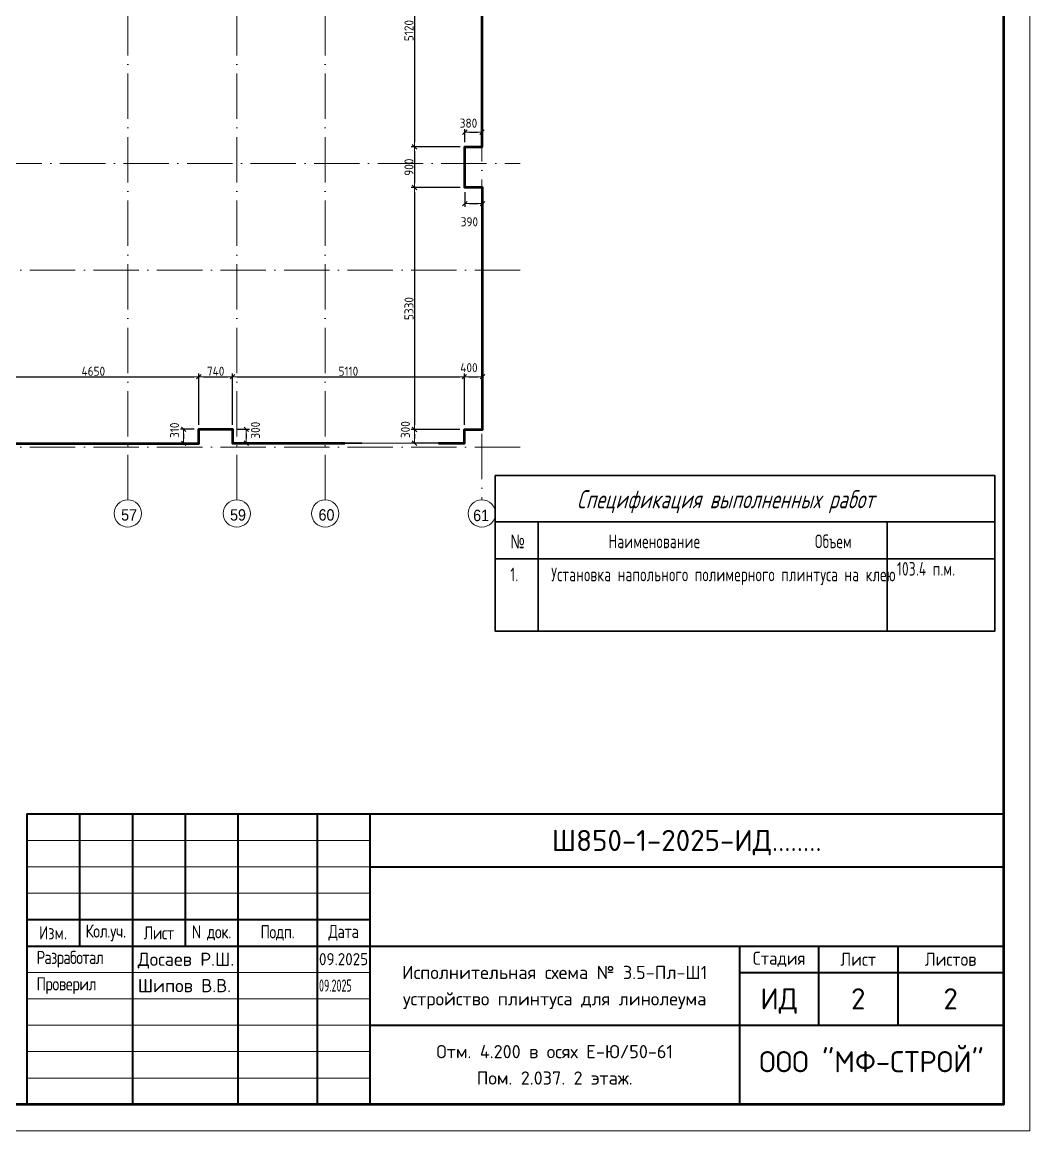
# Model space of a CAD drawing. Header units: millimetres. Extents: x 5993 to 95364, y 94667 to 143522.
# Drawn here: x 73162 to 95364, y 94667 to 119095 of the extents above; entities that cross this region are included whole.
import ezdxf
from ezdxf.enums import TextEntityAlignment as Align

# ---------------------------------------------------------------- set-up
doc = ezdxf.new("R2010")
doc.units = ezdxf.units.MM
doc.linetypes.add('50_200_ШТРИХ_1Т_ш5_п1_п1_', pattern=[1400, 1000, -200, 0, -200])
for name, color, linetype, lineweight, true_color in [('Оси-1', 7, 'Continuous', 20, 0xaaaaaa), ('Оси-2', 7, 'Continuous', 9, 0xaaaaaa), ('Оси-3', 7, '50_200_ШТРИХ_1Т_ш5_п1_п1_', 9, 0xaaaaaa)]:
    doc.layers.add(name, color=color, linetype=linetype, lineweight=lineweight, true_color=true_color)
doc.layers.add('Основные линии', color=7, linetype='Continuous', lineweight=30)
doc.layers.add('Размеры', color=7, linetype='Continuous', lineweight=15)
doc.layers.add('Условные обозначения', color=90, linetype='Continuous')
doc.styles.add('Arial', font='arial.ttf', dxfattribs={"width": 0.9, "height": 500})
doc.styles.get("Standard").update_dxf_attribs({"font": 'arial.ttf'})
doc.styles.add('СПДС', font='isocpeur.ttf', dxfattribs={"width": 0.9})
doc.dimstyles.new('Размера А3', dxfattribs={"dimtxt": 200, "dimasz": 100, "dimexe": 70, "dimexo": 100, "dimgap": 20, "dimtad": 1, "dimdec": 0, "dimrnd": 10, "dimzin": 0, "dimdsep": 46, "dimtxsty": 'СПДС', "dimblk": 'ARROWHEAD_6', "dimcen": 1, "dimclrd": 256, "dimclre": 256, "dimclrt": 256, "dimazin": 0, "dimtfac": 1, "dimtdec": 0, "dimtmove": 2, "dimatfit": 3, "dimfxl": 1, "dimtolj": 1, "dimtzin": 0, "dimarcsym": 0})

# ---------------------------------------------------------------- blocks, each defined once
blk = doc.blocks.new('Ось сетки - Круг_Ø6_00__ISO-2_5_0_9K_-17386508-АИ_План этажа Радиаторы_2')
at = {"layer": 'Оси-1'}
blk.add_circle((0, 0), 3, dxfattribs=at)
blk = doc.blocks.new('ARROWHEAD_6')
at = {"color": 0, "linetype": 'Continuous'}
for p, q in [((0, 0), (-1, 0)), ((-0.5, -0.5), (0.5, 0.5))]:
    blk.add_line(p, q, dxfattribs=at)
blk = doc.blocks.new('*D4169')
at = {"layer": 'Defpoints', "color": 0, "lineweight": -2, "transparency": 16777216}
for p in [(82905, 121470), (81805, 116350), (82915, 116350)]:
    blk.add_point(p, dxfattribs=at)
at = {"layer": 'Размеры', "lineweight": -2, "transparency": 16777216}
for p, q in [((82805, 121470), (81735, 121470)), ((81805, 121370), (81805, 116450)), ((82815, 116350), (81735, 116350))]:
    blk.add_line(p, q, dxfattribs=at)
at = {"layer": 'Размеры', "lineweight": -2, "transparency": 16777216, "xscale": 100, "yscale": 100, "zscale": 100}
for p, rotation in [((81805, 121470), 90), ((81805, 116350), 270)]:
    blk.add_blockref('ARROWHEAD_6', p, dxfattribs=dict(at, rotation=rotation))
at = {"layer": 'Размеры', "transparency": 16777216, "insert": (81685, 118910), "char_height": 200, "attachment_point": 5, "rotation": 90, "style": 'СПДС'}
blk.add_mtext('\\A1;5120', dxfattribs=at)
blk = doc.blocks.new('*D4170')
at = {"layer": 'Defpoints', "color": 0, "lineweight": -2, "transparency": 16777216}
for p in [(82915, 116350), (81805, 115450), (82915, 115450)]:
    blk.add_point(p, dxfattribs=at)
at = {"layer": 'Размеры', "lineweight": -2, "transparency": 16777216}
for p, q in [((82815, 116350), (81735, 116350)), ((81805, 116250), (81805, 115550)), ((82815, 115450), (81735, 115450))]:
    blk.add_line(p, q, dxfattribs=at)
at = {"layer": 'Размеры', "lineweight": -2, "transparency": 16777216, "xscale": 100, "yscale": 100, "zscale": 100}
for p, rotation in [((81805, 116350), 90), ((81805, 115450), 270)]:
    blk.add_blockref('ARROWHEAD_6', p, dxfattribs=dict(at, rotation=rotation))
at = {"layer": 'Размеры', "transparency": 16777216, "insert": (81685, 115900), "char_height": 200, "attachment_point": 5, "rotation": 90, "style": 'СПДС'}
blk.add_mtext('\\A1;900', dxfattribs=at)
blk = doc.blocks.new('*D4171')
at = {"layer": 'Defpoints', "color": 0, "lineweight": -2, "transparency": 16777216}
for p in [(82915, 115450), (81805, 110120), (82905, 110120)]:
    blk.add_point(p, dxfattribs=at)
at = {"layer": 'Размеры', "lineweight": -2, "transparency": 16777216}
for p, q in [((82815, 115450), (81735, 115450)), ((81805, 115350), (81805, 110220)), ((82805, 110120), (81735, 110120))]:
    blk.add_line(p, q, dxfattribs=at)
at = {"layer": 'Размеры', "lineweight": -2, "transparency": 16777216, "xscale": 100, "yscale": 100, "zscale": 100}
for p, rotation in [((81805, 115450), 90), ((81805, 110120), 270)]:
    blk.add_blockref('ARROWHEAD_6', p, dxfattribs=dict(at, rotation=rotation))
at = {"layer": 'Размеры', "transparency": 16777216, "insert": (81685, 112785), "char_height": 200, "attachment_point": 5, "rotation": 90, "style": 'СПДС'}
blk.add_mtext('\\A1;5330', dxfattribs=at)
blk = doc.blocks.new('*D4177')
at = {"layer": 'Defpoints', "color": 0, "lineweight": -2, "transparency": 16777216}
for p in [(77055, 111283), (72405, 110130), (77055, 110130)]:
    blk.add_point(p, dxfattribs=at)
at = {"layer": 'Размеры', "lineweight": -2, "transparency": 16777216}
for p, q in [((72405, 110230), (72405, 111353)), ((72505, 111283), (76955, 111283)), ((77055, 110230), (77055, 111353))]:
    blk.add_line(p, q, dxfattribs=at)
at = {"layer": 'Размеры', "lineweight": -2, "transparency": 16777216, "xscale": 100, "yscale": 100, "zscale": 100, "rotation": 180}
blk.add_blockref('ARROWHEAD_6', (72405, 111283), dxfattribs=at)
at = {"layer": 'Размеры', "lineweight": -2, "transparency": 16777216, "xscale": 100, "yscale": 100, "zscale": 100}
blk.add_blockref('ARROWHEAD_6', (77055, 111283), dxfattribs=at)
at = {"layer": 'Размеры', "transparency": 16777216, "insert": (74730, 111403), "char_height": 200, "attachment_point": 5, "style": 'СПДС'}
blk.add_mtext('\\A1;4650', dxfattribs=at)
blk = doc.blocks.new('*D4178')
at = {"layer": 'Defpoints', "color": 0, "lineweight": -2, "transparency": 16777216}
for p in [(77795, 111283), (77055, 110125), (77795, 110125)]:
    blk.add_point(p, dxfattribs=at)
at = {"layer": 'Размеры', "lineweight": -2, "transparency": 16777216}
for p, q in [((77055, 110225), (77055, 111353)), ((77155, 111283), (77695, 111283)), ((77795, 110225), (77795, 111353))]:
    blk.add_line(p, q, dxfattribs=at)
at = {"layer": 'Размеры', "lineweight": -2, "transparency": 16777216, "xscale": 100, "yscale": 100, "zscale": 100, "rotation": 180}
blk.add_blockref('ARROWHEAD_6', (77055, 111283), dxfattribs=at)
at = {"layer": 'Размеры', "lineweight": -2, "transparency": 16777216, "xscale": 100, "yscale": 100, "zscale": 100}
blk.add_blockref('ARROWHEAD_6', (77795, 111283), dxfattribs=at)
at = {"layer": 'Размеры', "transparency": 16777216, "insert": (77425, 111403), "char_height": 200, "attachment_point": 5, "style": 'СПДС'}
blk.add_mtext('\\A1;740', dxfattribs=at)
blk = doc.blocks.new('*D4179')
at = {"layer": 'Defpoints', "color": 0, "lineweight": -2, "transparency": 16777216}
for p in [(82905, 111283), (77795, 110125), (82905, 110120)]:
    blk.add_point(p, dxfattribs=at)
at = {"layer": 'Размеры', "lineweight": -2, "transparency": 16777216}
for p, q in [((77795, 110225), (77795, 111353)), ((77895, 111283), (82805, 111283)), ((82905, 110220), (82905, 111353))]:
    blk.add_line(p, q, dxfattribs=at)
at = {"layer": 'Размеры', "lineweight": -2, "transparency": 16777216, "xscale": 100, "yscale": 100, "zscale": 100, "rotation": 180}
blk.add_blockref('ARROWHEAD_6', (77795, 111283), dxfattribs=at)
at = {"layer": 'Размеры', "lineweight": -2, "transparency": 16777216, "xscale": 100, "yscale": 100, "zscale": 100}
blk.add_blockref('ARROWHEAD_6', (82905, 111283), dxfattribs=at)
at = {"layer": 'Размеры', "transparency": 16777216, "insert": (80350, 111403), "char_height": 200, "attachment_point": 5, "style": 'СПДС'}
blk.add_mtext('\\A1;5110', dxfattribs=at)
blk = doc.blocks.new('*D4197')
at = {"layer": 'Defpoints', "color": 0, "lineweight": -2, "transparency": 16777216}
for p in [(83295, 116670), (82915, 116350), (83295, 116350)]:
    blk.add_point(p, dxfattribs=at)
at = {"layer": 'Размеры', "lineweight": -2, "transparency": 16777216}
for p, q in [((82915, 116450), (82915, 116740)), ((83015, 116670), (83195, 116670)), ((83295, 116450), (83295, 116740))]:
    blk.add_line(p, q, dxfattribs=at)
at = {"layer": 'Размеры', "lineweight": -2, "transparency": 16777216, "xscale": 100, "yscale": 100, "zscale": 100, "rotation": 180}
blk.add_blockref('ARROWHEAD_6', (82915, 116670), dxfattribs=at)
at = {"layer": 'Размеры', "lineweight": -2, "transparency": 16777216, "xscale": 100, "yscale": 100, "zscale": 100}
blk.add_blockref('ARROWHEAD_6', (83295, 116670), dxfattribs=at)
at = {"layer": 'Размеры', "lineweight": -2, "transparency": 16777216, "insert": (82996, 116870), "char_height": 200, "attachment_point": 5, "style": 'СПДС'}
blk.add_mtext('\\A1;380', dxfattribs=at)
blk = doc.blocks.new('*D4198')
at = {"layer": 'Defpoints', "color": 0, "lineweight": -2, "transparency": 16777216}
for p in [(82915, 115450), (83305, 115450), (83305, 115096)]:
    blk.add_point(p, dxfattribs=at)
at = {"layer": 'Размеры', "lineweight": -2, "transparency": 16777216}
for p, q in [((82915, 115350), (82915, 115026)), ((83305, 115350), (83305, 115026)), ((83015, 115096), (83205, 115096))]:
    blk.add_line(p, q, dxfattribs=at)
at = {"layer": 'Размеры', "lineweight": -2, "transparency": 16777216, "xscale": 100, "yscale": 100, "zscale": 100, "rotation": 180}
blk.add_blockref('ARROWHEAD_6', (82915, 115096), dxfattribs=at)
at = {"layer": 'Размеры', "lineweight": -2, "transparency": 16777216, "xscale": 100, "yscale": 100, "zscale": 100}
blk.add_blockref('ARROWHEAD_6', (83305, 115096), dxfattribs=at)
at = {"layer": 'Размеры', "lineweight": -2, "transparency": 16777216, "insert": (83016, 114696), "char_height": 200, "attachment_point": 5, "style": 'СПДС'}
blk.add_mtext('\\A1;390', dxfattribs=at)
blk = doc.blocks.new('*D4199')
at = {"layer": 'Defpoints', "color": 0, "lineweight": -2, "transparency": 16777216}
for p in [(83305, 111283), (82905, 110120), (83305, 110120)]:
    blk.add_point(p, dxfattribs=at)
at = {"layer": 'Размеры', "lineweight": -2, "transparency": 16777216}
for p, q in [((82905, 110220), (82905, 111353)), ((83005, 111283), (83205, 111283)), ((83305, 110220), (83305, 111353))]:
    blk.add_line(p, q, dxfattribs=at)
at = {"layer": 'Размеры', "lineweight": -2, "transparency": 16777216, "xscale": 100, "yscale": 100, "zscale": 100, "rotation": 180}
blk.add_blockref('ARROWHEAD_6', (82905, 111283), dxfattribs=at)
at = {"layer": 'Размеры', "lineweight": -2, "transparency": 16777216, "xscale": 100, "yscale": 100, "zscale": 100}
blk.add_blockref('ARROWHEAD_6', (83305, 111283), dxfattribs=at)
at = {"layer": 'Размеры', "lineweight": -2, "transparency": 16777216, "insert": (83006, 111483), "char_height": 200, "attachment_point": 5, "style": 'СПДС'}
blk.add_mtext('\\A1;400', dxfattribs=at)
blk = doc.blocks.new('*D4200')
at = {"layer": 'Defpoints', "color": 0, "lineweight": -2, "transparency": 16777216}
for p in [(82905, 110120), (81805, 109820), (82905, 109820)]:
    blk.add_point(p, dxfattribs=at)
at = {"layer": 'Размеры', "lineweight": -2, "transparency": 16777216}
for p, q in [((82805, 110120), (81735, 110120)), ((81805, 110020), (81805, 109920)), ((82805, 109820), (81735, 109820))]:
    blk.add_line(p, q, dxfattribs=at)
at = {"layer": 'Размеры', "lineweight": -2, "transparency": 16777216, "xscale": 100, "yscale": 100, "zscale": 100}
for p, rotation in [((81805, 110120), 90), ((81805, 109820), 270)]:
    blk.add_blockref('ARROWHEAD_6', p, dxfattribs=dict(at, rotation=rotation))
at = {"layer": 'Размеры', "lineweight": -2, "transparency": 16777216, "insert": (81605, 110117), "char_height": 200, "attachment_point": 5, "rotation": 90, "style": 'СПДС'}
blk.add_mtext('\\A1;300', dxfattribs=at)
blk = doc.blocks.new('*D4201')
at = {"layer": 'Defpoints', "color": 0, "lineweight": -2, "transparency": 16777216}
for p in [(77795, 110125), (77795, 109820), (78101, 109820)]:
    blk.add_point(p, dxfattribs=at)
at = {"layer": 'Размеры', "lineweight": -2, "transparency": 16777216}
for p, q in [((77895, 110125), (78171, 110125)), ((78101, 110025), (78101, 109920)), ((77895, 109820), (78171, 109820))]:
    blk.add_line(p, q, dxfattribs=at)
at = {"layer": 'Размеры', "lineweight": -2, "transparency": 16777216, "xscale": 100, "yscale": 100, "zscale": 100}
for p, rotation in [((78101, 110125), 90), ((78101, 109820), 270)]:
    blk.add_blockref('ARROWHEAD_6', p, dxfattribs=dict(at, rotation=rotation))
at = {"layer": 'Размеры', "lineweight": -2, "transparency": 16777216, "insert": (78301, 110105), "char_height": 200, "attachment_point": 5, "rotation": 90, "style": 'СПДС'}
blk.add_mtext('\\A1;300', dxfattribs=at)
blk = doc.blocks.new('*D4202')
at = {"layer": 'Defpoints', "color": 0, "lineweight": -2, "transparency": 16777216}
for p in [(77055, 110125), (76719, 109815), (77055, 109815)]:
    blk.add_point(p, dxfattribs=at)
at = {"layer": 'Размеры', "lineweight": -2, "transparency": 16777216}
for p, q in [((76955, 110125), (76649, 110125)), ((76719, 110025), (76719, 109915)), ((76955, 109815), (76649, 109815))]:
    blk.add_line(p, q, dxfattribs=at)
at = {"layer": 'Размеры', "lineweight": -2, "transparency": 16777216, "xscale": 100, "yscale": 100, "zscale": 100}
for p, rotation in [((76719, 110125), 90), ((76719, 109815), 270)]:
    blk.add_blockref('ARROWHEAD_6', p, dxfattribs=dict(at, rotation=rotation))
at = {"layer": 'Размеры', "lineweight": -2, "transparency": 16777216, "insert": (76519, 110103), "char_height": 200, "attachment_point": 5, "rotation": 90, "style": 'СПДС'}
blk.add_mtext('\\A1;310', dxfattribs=at)
blk = doc.blocks.new('*U62')
at = {"lineweight": 0}
blk.add_lwpolyline([(-292, -5), (5, -5), (5, 415), (-292, 415)], close=True, dxfattribs=at)
at = {"color": 0, "linetype": 'Continuous', "lineweight": 50}
blk.add_lwpolyline([(-272, 410), (0, 410), (0, 0), (-272, 0)], close=True, dxfattribs=at)
at = {"lineweight": 35}
blk.add_lwpolyline([(-185, 0), (0, 0), (0, 55), (-185, 55)], close=True, dxfattribs=at)
for points in [[(-175, 55), (-175, 30)], [(-165, 55), (-165, 0)], [(-155, 55), (-155, 30)], [(-145, 55), (-145, 0)], [(-130, 55), (-130, 0)], [(-120, 55), (-120, 0)], [(-120, 45), (0, 45)], [(-185, 35), (-120, 35)], [(-185, 30), (0, 30)], [(-50, 30), (-50, 0)], [(-35, 30), (-35, 15)], [(-20, 30), (-20, 15)], [(-50, 25), (0, 25)], [(-120, 15), (0, 15)]]:
    blk.add_lwpolyline(points, dxfattribs=at)
at = {"lineweight": 18}
for points in [[(-185, 50), (-120, 50)], [(-185, 45), (-120, 45)], [(-185, 40), (-120, 40)], [(-185, 25), (-120, 25)], [(-185, 20), (-120, 20)], [(-185, 15), (-120, 15)], [(-185, 10), (-120, 10)], [(-185, 5), (-120, 5)]]:
    blk.add_lwpolyline(points, dxfattribs=at)
at = {"lineweight": 0}
blk.add_lwpolyline([(0, -5), (5, -5), (5, 0)], dxfattribs=at)
at = {"lineweight": -2, "char_height": 2.5, "style": 'СПДС'}
for s, insert, width, attachment_point in [('{\\W0.8;Изм}.', (-180, 32.5), 10, 5), ('{\\W0.8;\\T0.95;Кол.уч}.', (-170, 32.5), 10, 5), ('{\\W0.8;\\T0.95;Лист}', (-160, 32.5), 10, 5), ('{\\W0.8;\\T0.95;N док.}', (-150, 32.5), 10, 5), ('{\\W0.8;\\T0.95;Подп.}', (-137.5, 32.5), 15, 5), ('{\\W0.8;\\T0.95;Дата}', (-125, 32.5), 10, 5), ('{\\W0.8;\\T0.9;Разработал}', (-183.15, 27.5), 17.9525, 4), ('Стадия', (-42.5, 27.5), 15, 5), ('Лист', (-27.5, 27.5), 15, 5), ('Листов', (-10, 27.5), 20, 5), ('{\\W0.8;\\T0.95;Проверил}', (-183.15, 22.5), 17.9525, 4)]:
    blk.add_mtext(s, dxfattribs=dict(at, insert=insert, width=width, attachment_point=attachment_point))
at = {"lineweight": 30, "width": 0.9, "flags": 104}
blk.add_attdef('ШАПКА', text='', height=3, dxfattribs=at).set_placement((-135, 281), align=Align.MIDDLE_CENTER)
at = {"style": 'СПДС'}
for tag, height, p in [('ШИФР_ПРОЕКТА', 4, (-60, 50)), ('НАИМЕНОВАНИЕ_ОБЪЕКТА', 2.5, (-85, 25)), ('НАИМЕНОВАНИЕ_ОБЪЕКТА2', 2.5, (-85, 20)), ('СТАДИЯ', 4, (-42.5, 20)), ('ЛИСТ_первый', 4, (-27.5, 20)), ('ЛИСТОВ', 4, (-10, 20)), ('НАИМЕНОВАНИЕ_ЧЕРТЕЖА1', 2.5, (-85, 10)), ('ОРГАНИЗАЦИЯ_РАЗРАБОТЧИК1', 4, (-25, 8.09)), ('НАИМЕНОВАНИЕ_ЧЕРТЕЖА2', 2.5, (-85, 5))]:
    blk.add_attdef(tag, text='', height=height, dxfattribs=at).set_placement(p, align=Align.MIDDLE_CENTER)
for tag, p in [('РАЗРАБОТЧИК', (-163.97, 27.5)), ('РУК.ГРУППЫ', (-163.97, 22.5))]:
    blk.add_attdef(tag, text='', height=2.5, dxfattribs=at).set_placement(p, align=Align.MIDDLE_LEFT)
at = {"style": 'СПДС', "width": 0.9}
for p in [(-129.65, 26.37), (-129.65, 21.37)]:
    blk.add_attdef('ДАТА', p, '', height=2.3, dxfattribs=at)

msp = doc.modelspace()

# ---------------------------------------------------------------- linework, layer by layer
at = {"layer": 'Оси-3'}
for p, q in [((75490.5, 108563.5), (75490.5, 140830.4)), ((77890.5, 108563.5), (77890.5, 140830.4)), ((79840.5, 108563.5), (79840.5, 140830.4)), ((83290.5, 140830.4), (83290.5, 108563.5)), ((64194.4, 115982.8), (84132.7, 115982.8)), ((84132.7, 113632.8), (64194.4, 113632.8)), ((84132.7, 109732.8), (64207.3, 109732.8))]:
    msp.add_line(p, q, dxfattribs=at)
at = {"layer": 'Основные линии', "color": 18, "true_color": 0x000000}
for points in [[(83315.5, 127470), (83315.5, 122320), (82905.5, 122320), (82905.5, 121470), (83295.5, 121470), (83295.5, 116350), (82915.5, 116350), (82915.5, 115450), (83305.5, 115450), (83305.5, 110120), (82905.5, 110120), (82905.5, 109820), (82665.5, 109820)], [(77795.5, 109820), (77795.5, 110125), (77055.5, 110125), (77055.5, 109815), (72405.5, 109815), (72405.5, 110130), (71755.5, 110130), (71755.5, 109830), (71605.5, 109830), (71605.5, 109830)], [(80645.5, 109820), (77795.5, 109820)]]:
    msp.add_lwpolyline(points, dxfattribs=at)
at = {"layer": 'Размеры'}
msp.add_line((80645.5, 109820), (82905.5, 109820), dxfattribs=at)
at = {"layer": 'Размеры', "color": 0, "lineweight": 30}
for p, q in [((83582.7, 108087.6), (94596.4, 108087.6)), ((84530.3, 108087.6), (84530.3, 105680.2)), ((92220.1, 108087.6), (92220.1, 105680.2)), ((83582.7, 107269.4), (94596.4, 107269.4))]:
    msp.add_line(p, q, dxfattribs=at)
at = {"layer": 'Размеры', "color": 1, "lineweight": 50}
for points in [[(82334.1, 109820), (82905.5, 109820), (82905.5, 110120), (83305.5, 110120), (83305.5, 115450), (82915.5, 115450), (82915.5, 116350), (83295.5, 116350), (83295.5, 121470)], [(71220.9, 109830), (71755.5, 109830), (71755.5, 110130), (72405.5, 110130), (72405.5, 109815), (77055.5, 109815), (77055.5, 110125), (77795.5, 110125), (77795.5, 109820), (80273.2, 109820)]]:
    msp.add_lwpolyline(points, dxfattribs=at)
at = {"layer": 'Размеры', "color": 0, "lineweight": 30}
msp.add_lwpolyline([(83582.7, 109104.9), (94596.4, 109104.9), (94596.4, 105680.2), (83582.7, 105680.2)], close=True, dxfattribs=at)

# ---------------------------------------------------------------- block references
ref = msp.add_blockref('*U62', (94782.9, 95249), dxfattribs=dict(xscale=116.3214233566373, yscale=116.3214233566373, zscale=116.3214233566373))
ref.add_attrib('СТАДИЯ', 'ИД', dxfattribs={"height": 465.29, "style": 'СПДС'}).set_placement((89839.2, 97575.4), align=Align.MIDDLE_CENTER)
ref.add_attrib('ЛИСТ_первый', '2', dxfattribs={"height": 465.3, "style": 'СПДС'}).set_placement((91584, 97575.4), align=Align.MIDDLE_CENTER)
ref.add_attrib('ЛИСТОВ', '2', dxfattribs={"height": 465.3, "style": 'СПДС'}).set_placement((93619.7, 97575.4), align=Align.MIDDLE_CENTER)
ref.add_attrib('ШИФР_ПРОЕКТА', 'Ш850-1-2025-ИД........', dxfattribs={"height": 465.286, "style": 'СПДС'}).set_placement((87803.6, 101065.1), align=Align.MIDDLE_CENTER)
ref.add_attrib('НАИМЕНОВАНИЕ_ОБЪЕКТА', 'Исполнительная схема № 3.5-Пл-Ш1', dxfattribs={"height": 290.804, "style": 'СПДС'}).set_placement((84895.5, 98157), align=Align.MIDDLE_CENTER)
ref.add_attrib('НАИМЕНОВАНИЕ_ОБЪЕКТА2', 'устройство плинтуса для линолеума', dxfattribs={"height": 290.804, "style": 'СПДС'}).set_placement((84895.5, 97575.4), align=Align.MIDDLE_CENTER)
ref.add_attrib('НАИМЕНОВАНИЕ_ЧЕРТЕЖА1', 'Отм. 4.200 в осях Е-Ю/50-61', dxfattribs={"height": 290.804, "style": 'СПДС'}).set_placement((84895.5, 96412.2), align=Align.MIDDLE_CENTER)
ref.add_attrib('НАИМЕНОВАНИЕ_ЧЕРТЕЖА2', 'Пом. 2.037. 2 этаж.', dxfattribs={"height": 290.804, "style": 'СПДС'}).set_placement((84895.5, 95830.6), align=Align.MIDDLE_CENTER)
ref.add_attrib('ОРГАНИЗАЦИЯ_РАЗРАБОТЧИК1', 'ООО "МФ-СТРОЙ"', dxfattribs={"height": 465.286, "style": 'СПДС'}).set_placement((91874.8, 96190.4), align=Align.MIDDLE_CENTER)
ref.add_attrib('РАЗРАБОТЧИК', 'Досаев Р.Ш.', dxfattribs={"height": 290.804, "style": 'СПДС'}).set_placement((75709.9, 98447.8), align=Align.MIDDLE_LEFT)
ref.add_attrib('РУК.ГРУППЫ', 'Шипов В.В.', dxfattribs={"height": 290.8, "style": 'СПДС'}).set_placement((75709.9, 97866.2), align=Align.MIDDLE_LEFT)
ref.add_attrib('ДАТА', '09.2025', (79702, 98316.2), dxfattribs={"height": 267.54, "style": 'СПДС', "width": 0.9})
ref.add_attrib('ДАТА', '09.2025', (79702, 97734.6), dxfattribs={"height": 267.54, "style": 'СПДС', "width": 0.6})
at = {"layer": 'Оси-1', "xscale": 100, "yscale": 100, "zscale": 100}
for p in [(75490.5, 108270.5), (77890.5, 108270.5), (79840.5, 108270.5)]:
    msp.add_blockref('Ось сетки - Круг_Ø6_00__ISO-2_5_0_9K_-17386508-АИ_План этажа Радиаторы_2', p, dxfattribs=at)
at = {"layer": 'Оси-1', "xscale": 100, "yscale": 100, "zscale": 100, "rotation": 180}
msp.add_blockref('Ось сетки - Круг_Ø6_00__ISO-2_5_0_9K_-17386508-АИ_План этажа Радиаторы_2', (83290.5, 108270.5), dxfattribs=at)

# ---------------------------------------------------------------- texts
at = {"layer": 'Оси-2', "char_height": 250, "width": 702, "attachment_point": 5, "line_spacing_factor": 0.936439, "style": 'Arial'}
for s, insert in [('\\pxqc,t4.572,9.144,13.716,18.288,22.86,27.432,32.004,36.576,41.148,45.72,50.292,54.864,59.436,64.008,68.58,73.152,77.724,82.296,86.868,91.44,96.012,100.584,105.156,109.728,114.3,118.872,123.444,128.016,132.588,137.16,141.732,146.304;{57}', (75517.7, 108236.2)), ('\\pxqc,t4.572,9.144,13.716,18.288,22.86,27.432,32.004,36.576,41.148,45.72,50.292,54.864,59.436,64.008,68.58,73.152,77.724,82.296,86.868,91.44,96.012,100.584,105.156,109.728,114.3,118.872,123.444,128.016,132.588,137.16,141.732,146.304;{59}', (77917.7, 108236.2)), ('\\pxqc,t4.572,9.144,13.716,18.288,22.86,27.432,32.004,36.576,41.148,45.72,50.292,54.864,59.436,64.008,68.58,73.152,77.724,82.296,86.868,91.44,96.012,100.584,105.156,109.728,114.3,118.872,123.444,128.016,132.588,137.16,141.732,146.304;{60}', (79867.7, 108236.2)), ('\\pxqc,t4.572,9.144,13.716,18.288,22.86,27.432,32.004,36.576,41.148,45.72,50.292,54.864,59.436,64.008,68.58,73.152,77.724,82.296,86.868,91.44,96.012,100.584,105.156,109.728,114.3,118.872,123.444,128.016,132.588,137.16,141.732,146.304;{61}', (83274.4, 108224.6))]:
    msp.add_mtext(s, dxfattribs=dict(at, insert=insert))
at = {"layer": 'Размеры', "color": 1, "lineweight": 13, "attachment_point": 1, "style": 'СПДС'}
for s, width, insert, char_height in [('\\pxi-3,l4,t4;{\\fISOCPEUR|b1|i0|c204|p34;\\Q16;\\W0.7;\\T1.05;\\C0;Спецификация выполненных работ}', 9335.516, (84984.9, 108783.7), 400), ('\\pxi-3,l4,t4;{\\fArial|b0|i0|c204|p34;\\W0.7;\\T1.05;\\C0;№^I\\fISOCPEUR|b0|i0|c204|p34;         Наименование                  Объем}', 11700.451, (83618.4, 107805), 300), ('\\pxi-3,l4,sm1.5,t4;{\\fISOCPEUR|b0|i0|c204|p34;\\W0.7;\\T1.05;\\C0;1.^IУстановка напольного полимерного плинтуса на клею}', 8601.686, (83618.4, 107075.4), 300), ('\\pxse1.5;{\\W0.7;\\T1.05;\\C0;103.4 п.м.}', 7759.596, (92438.6, 107200.1), 300)]:
    msp.add_mtext_dynamic_manual_height_columns(s, width=width, gutter_width=12.5, heights=[0], dxfattribs=dict(at, insert=insert, char_height=char_height))
at = {"layer": 'Условные обозначения', "color": 18, "true_color": 0x000000, "insert": (89998.3, 108757.3), "char_height": 2.5, "attachment_point": 1, "style": 'СПДС'}
msp.add_mtext_dynamic_manual_height_columns('2.037', width=6331.194, gutter_width=12.5, heights=[0], dxfattribs=at)

# ---------------------------------------------------------------- dimensions: what is measured, and where the dimension line sits
at = {"layer": 'Размеры'}
for base, p1, p2, picture, middle in [((81804.8, 116350), (82905.5, 121470), (82915.5, 116350), '*D4169', (81684.8, 118910)), ((81804.8, 115450), (82915.5, 116350), (82915.5, 115450), '*D4170', (81684.8, 115900)), ((81804.8, 110120), (82915.5, 115450), (82905.5, 110120), '*D4171', (81684.8, 112785))]:
    dim = msp.add_linear_dim(base=base, p1=p1, p2=p2, angle=90, dimstyle='Размера А3', dxfattribs=at)
    dim.commit()
    dim.dimension.update_dxf_attribs({"geometry": picture, "text_midpoint": middle})
at = {"layer": 'Размеры', "lineweight": -2}
for base, p1, p2, picture, middle in [((83295.5, 116670), (82915.5, 116350), (83295.5, 116350), '*D4197', (82996.2, 116870)), ((83305.5, 115096.5), (82915.5, 115450), (83305.5, 115450), '*D4198', (83015.9, 114696.5)), ((83305.5, 111282.6), (82905.5, 110120), (83305.5, 110120), '*D4199', (83006, 111482.6))]:
    dim = msp.add_linear_dim(base=base, p1=p1, p2=p2, dimstyle='Размера А3', dxfattribs=at)
    dim.commit()
    dim.dimension.update_dxf_attribs({"geometry": picture, "text_midpoint": middle, "dimtype": 160})
at = {"layer": 'Размеры'}
for base, p1, p2, picture, middle in [((77055.5, 111282.6), (72405.5, 110130), (77055.5, 110130), '*D4177', (74730.5, 111402.6)), ((77795.5, 111282.6), (77055.5, 110125), (77795.5, 110125), '*D4178', (77425.5, 111402.6)), ((82905.5, 111282.6), (77795.5, 110125), (82905.5, 110120), '*D4179', (80350.5, 111402.6))]:
    dim = msp.add_linear_dim(base=base, p1=p1, p2=p2, dimstyle='Размера А3', dxfattribs=at)
    dim.commit()
    dim.dimension.update_dxf_attribs({"geometry": picture, "text_midpoint": middle})
at = {"layer": 'Размеры', "lineweight": -2}
for base, p1, p2, picture, middle in [((76719, 109815), (77055.5, 110125), (77055.5, 109815), '*D4202', (76519, 110102.7)), ((78101.4, 109820), (77795.5, 110125), (77795.5, 109820), '*D4201', (78301.4, 110105.2)), ((81804.8, 109820), (82905.5, 110120), (82905.5, 109820), '*D4200', (81604.8, 110116.7))]:
    dim = msp.add_linear_dim(base=base, p1=p1, p2=p2, angle=90, dimstyle='Размера А3', dxfattribs=at)
    dim.commit()
    dim.dimension.update_dxf_attribs({"geometry": picture, "text_midpoint": middle, "dimtype": 160})

# ---------------------------------------------------------------- next in the draw order: texts
at = {"layer": 'Размеры', "color": 0, "lineweight": 13, "insert": (66344.2, 102308.7), "char_height": 350, "attachment_point": 1, "style": 'СПДС', "bg_fill": 2}
msp.add_mtext_dynamic_manual_height_columns('{\\W0.7;\\T1.05;-Плинтус для линолеума 100 мм }', width=16773.427, gutter_width=16.3, heights=[0], dxfattribs=at)

doc.saveas('drawing.dxf')
